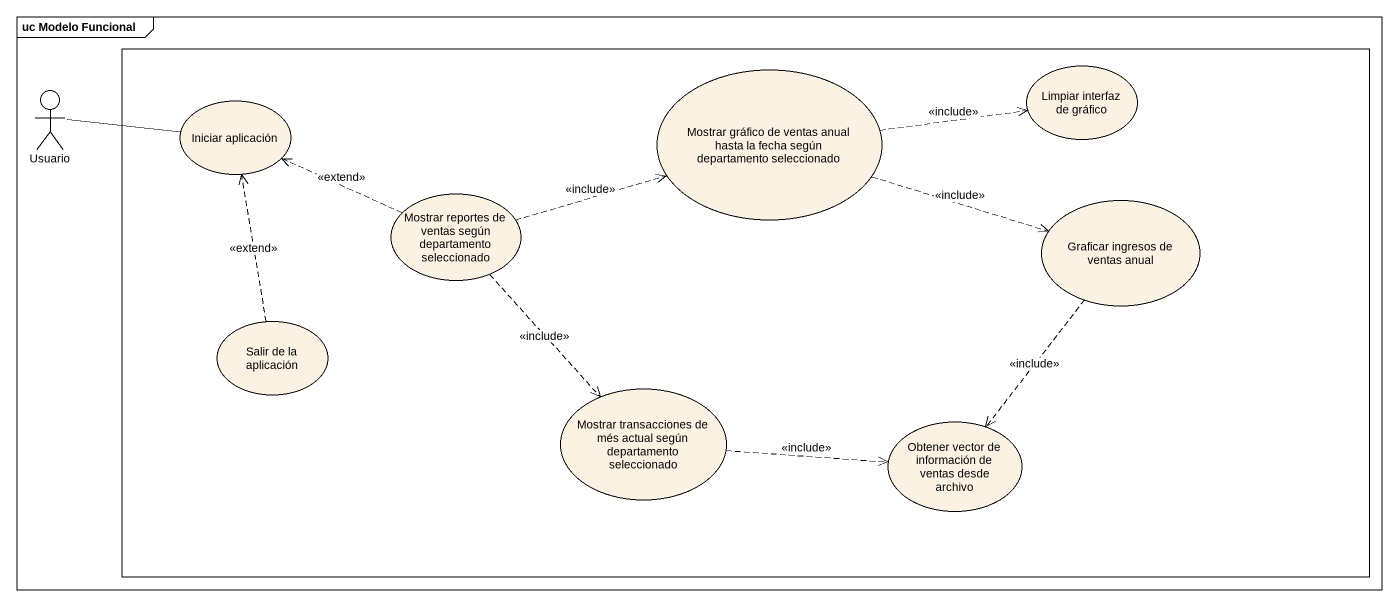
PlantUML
@startuml
mainframe uc Modelo Funcional
rectangle " " as rectangle1 {
  usecase "Mostrar gráfico de ventas anual hasta la fecha según departamento seleccionado" as Mostrar_gráfico_de_ventas
  usecase "Limpiar interfaz de gráfico" as Limpiar_interfaz_de_gráfico
  usecase "Iniciar aplicación" as Iniciar_aplicación
  usecase "Mostrar reportes de ventas según departamento seleccionado" as Mostrar_reportes_de_ventas
  usecase "Graficar ingresos de ventas anual" as Graficar_ingresos_de_ventas
  usecase "Salir de la aplicación" as Salir_de_la_aplicación
  usecase "Mostrar transacciones de més actual según departamento seleccionado" as Mostrar_transacciones_de
  usecase "Obtener vector de información de ventas desde archivo" as Obtener_vector_de
}
actor Usuario
Mostrar_gráfico_de_ventas .right.> Limpiar_interfaz_de_gráfico : <<include>>
Mostrar_gráfico_de_ventas .right.> Graficar_ingresos_de_ventas : <<include>>
Usuario -right- Iniciar_aplicación
Mostrar_reportes_de_ventas .right.> Mostrar_gráfico_de_ventas : <<include>>
Mostrar_reportes_de_ventas .left.> Iniciar_aplicación : <<extend>>
Mostrar_reportes_de_ventas ..> Mostrar_transacciones_de : <<include>>
Graficar_ingresos_de_ventas ..> Obtener_vector_de : <<include>>
Salir_de_la_aplicación .up.> Iniciar_aplicación : <<extend>>
Mostrar_transacciones_de .right.> Obtener_vector_de : <<include>>
@enduml
